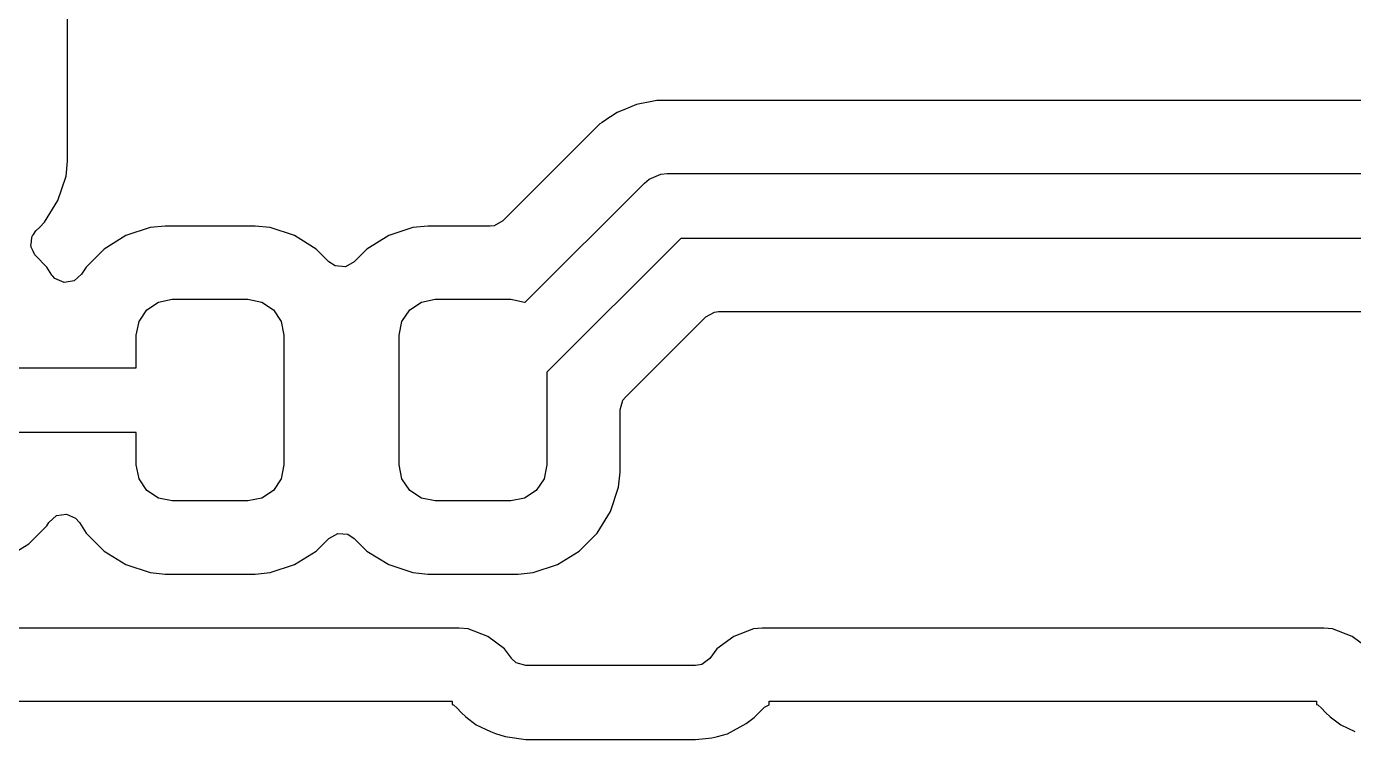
# Model space of a CAD drawing. Extents: x 0.23 to 2.97, y 0.23 to 2.17.
# Drawn here: x 0.9679 to 1.3305, y 0.4272 to 0.6222 of the extents above; entities that cross this region are included whole.
import ezdxf

# ---------------------------------------------------------------- set-up
doc = ezdxf.new("R2010")
doc.units = 0
doc.header["$MEASUREMENT"] = 0
doc.layers.add('BLACK', color=7, linetype='CONTINUOUS')

msp = doc.modelspace()

# ---------------------------------------------------------------- linework, layer by layer
at = {"layer": 'BLACK', "linetype": 'CONTINUOUS'}
for p, q in [((0.97911, 0.58531), (0.97911, 0.62669)), ((1.12932, 0.59867), (1.1275, 0.59745)), ((1.13086, 0.5993), (1.12932, 0.59867)), ((1.13111, 0.59941), (1.13086, 0.5993)), ((1.13458, 0.60084), (1.13111, 0.59941)), ((1.13923, 0.60177), (1.13458, 0.60084)), ((1.13458, 0.60084), (1.13458, 0.60084)), ((1.14016, 0.60195), (1.13923, 0.60177)), ((1.13923, 0.60177), (1.13923, 0.60177)), ((1.40073, 0.60195), (1.14016, 0.60195)), ((1.12459, 0.59551), (1.09809, 0.56901)), ((1.12519, 0.5959), (1.12459, 0.59551)), ((1.12459, 0.59551), (1.12459, 0.59551)), ((1.12732, 0.59733), (1.12519, 0.5959)), ((1.12519, 0.5959), (1.12519, 0.5959)), ((1.1275, 0.59745), (1.12732, 0.59733)), ((1.12732, 0.59733), (1.12732, 0.59733)), ((0.97869, 0.58122), (0.97911, 0.58531)), ((0.97649, 0.57459), (0.97869, 0.58122)), ((1.13674, 0.57934), (1.13808, 0.58044)), ((1.13808, 0.58044), (1.14127, 0.58176)), ((1.13808, 0.58044), (1.13808, 0.58044)), ((1.14127, 0.58176), (1.143, 0.58193)), ((1.143, 0.58193), (1.50244, 0.58193)), ((1.10413, 0.54674), (1.13674, 0.57934)), ((0.97283, 0.56865), (0.97649, 0.57459)), ((0.9698, 0.56526), (0.97046, 0.56628)), ((0.97046, 0.56628), (0.9715, 0.56732)), ((0.9715, 0.56732), (0.97283, 0.56865)), ((1.00166, 0.56716), (0.99503, 0.56497)), ((1.00575, 0.56758), (1.00166, 0.56716)), ((1.0304, 0.56758), (1.00575, 0.56758)), ((1.00575, 0.56758), (1.00575, 0.56758)), ((1.03449, 0.56716), (1.0304, 0.56758)), ((1.04112, 0.56497), (1.03449, 0.56716)), ((1.07351, 0.56716), (1.06688, 0.56497)), ((1.0776, 0.56758), (1.07351, 0.56716)), ((1.09464, 0.56758), (1.0776, 0.56758)), ((1.0776, 0.56758), (1.0776, 0.56758)), ((1.09568, 0.56769), (1.09464, 0.56758)), ((1.09809, 0.56901), (1.09568, 0.56769)), ((0.96906, 0.56221), (0.96925, 0.56336)), ((0.96915, 0.56201), (0.96906, 0.56221)), ((0.96925, 0.56336), (0.96933, 0.56453)), ((0.96933, 0.56453), (0.96947, 0.56475)), ((0.96947, 0.56475), (0.9695, 0.56492)), ((0.9695, 0.56492), (0.9698, 0.56526)), ((0.99503, 0.56497), (0.98909, 0.5613)), ((0.99503, 0.56497), (0.99503, 0.56497)), ((1.04285, 0.5639), (1.04112, 0.56497)), ((1.04112, 0.56497), (1.04112, 0.56497)), ((1.04706, 0.5613), (1.04285, 0.5639)), ((1.06688, 0.56497), (1.06094, 0.5613)), ((1.06688, 0.56497), (1.06688, 0.56497)), ((1.14667, 0.56422), (1.1101, 0.52765)), ((1.50244, 0.56422), (1.14667, 0.56422)), ((0.96914, 0.56179), (0.96915, 0.56201)), ((0.9697, 0.56076), (0.96914, 0.56179)), ((0.97017, 0.55969), (0.9697, 0.56076)), ((0.97031, 0.55952), (0.97017, 0.55969)), ((0.97345, 0.55638), (0.97031, 0.55952)), ((0.98909, 0.5613), (0.98416, 0.55636)), ((1.05055, 0.55781), (1.04706, 0.5613)), ((1.04706, 0.5613), (1.04706, 0.5613)), ((1.06094, 0.5613), (1.05745, 0.55781)), ((0.97484, 0.55413), (0.97345, 0.55638)), ((0.98416, 0.55636), (0.98296, 0.55443)), ((1.05229, 0.55669), (1.05055, 0.55781)), ((1.05504, 0.55649), (1.05229, 0.55669)), ((1.05745, 0.55781), (1.05504, 0.55649)), ((0.97507, 0.55385), (0.97484, 0.55413)), ((0.97568, 0.55324), (0.97507, 0.55385)), ((0.9782, 0.55215), (0.97568, 0.55324)), ((0.98092, 0.55259), (0.9782, 0.55215)), ((0.98296, 0.55443), (0.98092, 0.55259)), ((0.99865, 0.54148), (1.00078, 0.54468)), ((1.00078, 0.54468), (1.00397, 0.54681)), ((1.00397, 0.54681), (1.00774, 0.54756)), ((1.00774, 0.54756), (1.02841, 0.54756)), ((1.02841, 0.54756), (1.03218, 0.54681)), ((1.03218, 0.54681), (1.03537, 0.54468)), ((1.03537, 0.54468), (1.0375, 0.54148)), ((1.0705, 0.54148), (1.07263, 0.54468)), ((1.07263, 0.54468), (1.07582, 0.54681)), ((1.07582, 0.54681), (1.07959, 0.54756)), ((1.07959, 0.54756), (1.10026, 0.54756)), ((1.10026, 0.54756), (1.10403, 0.54681)), ((1.10403, 0.54681), (1.10413, 0.54674)), ((1.15353, 0.54277), (1.15595, 0.54409)), ((1.15595, 0.54409), (1.15698, 0.5442)), ((1.15698, 0.5442), (1.48657, 0.5442)), ((0.9979, 0.53772), (0.99865, 0.54148)), ((1.0375, 0.54148), (1.03825, 0.53772)), ((1.06975, 0.53772), (1.0705, 0.54148)), ((1.13155, 0.52079), (1.15353, 0.54277)), ((0.9979, 0.52886), (0.9979, 0.53772)), ((1.03825, 0.53772), (1.03825, 0.50228)), ((1.06975, 0.50228), (1.06975, 0.53772)), ((0.95971, 0.52886), (0.9979, 0.52886)), ((1.1101, 0.52765), (1.1101, 0.50228)), ((1.13012, 0.51734), (1.1309, 0.51997)), ((1.1309, 0.51997), (1.13155, 0.52079)), ((1.13012, 0.50029), (1.13012, 0.51734)), ((0.9979, 0.51114), (0.95971, 0.51114)), ((0.9979, 0.50228), (0.9979, 0.51114)), ((0.99865, 0.49852), (0.9979, 0.50228)), ((1.03825, 0.50228), (1.0375, 0.49852)), ((1.0705, 0.49852), (1.06975, 0.50228)), ((1.1101, 0.50228), (1.10935, 0.49852)), ((1.00078, 0.49532), (0.99865, 0.49852)), ((1.0375, 0.49852), (1.03537, 0.49532)), ((1.07263, 0.49532), (1.0705, 0.49852)), ((1.10935, 0.49852), (1.10722, 0.49532)), ((1.1297, 0.4962), (1.13012, 0.50029)), ((1.00397, 0.49319), (1.00078, 0.49532)), ((1.00774, 0.49244), (1.00397, 0.49319)), ((1.03218, 0.49319), (1.02841, 0.49244)), ((1.03537, 0.49532), (1.03218, 0.49319)), ((1.07582, 0.49319), (1.07263, 0.49532)), ((1.07959, 0.49244), (1.07582, 0.49319)), ((1.10403, 0.49319), (1.10026, 0.49244)), ((1.10722, 0.49532), (1.10403, 0.49319)), ((1.12751, 0.48958), (1.1297, 0.4962)), ((1.02841, 0.49244), (1.00774, 0.49244)), ((1.10026, 0.49244), (1.07959, 0.49244)), ((1.12384, 0.48364), (1.12751, 0.48958)), ((0.97345, 0.48562), (0.97404, 0.48657)), ((0.97404, 0.48657), (0.97608, 0.48841)), ((0.97608, 0.48841), (0.9788, 0.48885)), ((0.9788, 0.48885), (0.98132, 0.48776)), ((0.98132, 0.48776), (0.98235, 0.48657)), ((0.98235, 0.48657), (0.98416, 0.48364)), ((0.96851, 0.48068), (0.97345, 0.48562)), ((0.98416, 0.48364), (0.98416, 0.48364)), ((0.98416, 0.48364), (0.98909, 0.4787)), ((1.05055, 0.48219), (1.05296, 0.48351)), ((1.05296, 0.48351), (1.05571, 0.48331)), ((1.05571, 0.48331), (1.05745, 0.48219)), ((1.11891, 0.4787), (1.12384, 0.48364)), ((0.96257, 0.47702), (0.96851, 0.48068)), ((0.98909, 0.4787), (0.99503, 0.47503)), ((1.04112, 0.47503), (1.04706, 0.4787)), ((1.04706, 0.4787), (1.05055, 0.48219)), ((1.05745, 0.48219), (1.06094, 0.4787)), ((1.06094, 0.4787), (1.06688, 0.47503)), ((1.11297, 0.47503), (1.11891, 0.4787)), ((0.99503, 0.47503), (1.00166, 0.47284)), ((1.00166, 0.47284), (1.00575, 0.47242)), ((1.00575, 0.47242), (1.0304, 0.47242)), ((1.0304, 0.47242), (1.03449, 0.47284)), ((1.03449, 0.47284), (1.04112, 0.47503)), ((1.06688, 0.47503), (1.07351, 0.47284)), ((1.07351, 0.47284), (1.0776, 0.47242)), ((1.0776, 0.47242), (1.10225, 0.47242)), ((1.10225, 0.47242), (1.10634, 0.47284)), ((1.10634, 0.47284), (1.11297, 0.47503)), ((1.08617, 0.45767), (0.93273, 0.45767)), ((1.08855, 0.45742), (1.08617, 0.45767)), ((1.08617, 0.45767), (1.08617, 0.45767)), ((1.09395, 0.45541), (1.08855, 0.45742)), ((1.16657, 0.45742), (1.16117, 0.45541)), ((1.16895, 0.45767), (1.16657, 0.45742)), ((1.16657, 0.45742), (1.16657, 0.45742)), ((1.32239, 0.45767), (1.16895, 0.45767)), ((1.16895, 0.45767), (1.16895, 0.45767)), ((1.32477, 0.45742), (1.32239, 0.45767)), ((1.32239, 0.45767), (1.32239, 0.45767)), ((1.33017, 0.45541), (1.32477, 0.45742)), ((1.09855, 0.45196), (1.09395, 0.45541)), ((1.16117, 0.45541), (1.15656, 0.45196)), ((1.33477, 0.45196), (1.33017, 0.45541)), ((1.10047, 0.4494), (1.09855, 0.45196)), ((1.15656, 0.45196), (1.15464, 0.44938)), ((1.10048, 0.44938), (1.10047, 0.4494)), ((1.10175, 0.4482), (1.10048, 0.44938)), ((1.10439, 0.44743), (1.10175, 0.4482)), ((1.15073, 0.44743), (1.10439, 0.44743)), ((1.15244, 0.44773), (1.15073, 0.44743)), ((1.15464, 0.44938), (1.15244, 0.44773)), ((0.93465, 0.43765), (1.08425, 0.43765)), ((1.08425, 0.43765), (1.08425, 0.43677)), ((1.08425, 0.43677), (1.08459, 0.43667)), ((1.08459, 0.43667), (1.0856, 0.43581)), ((1.0856, 0.43581), (1.0867, 0.43458)), ((1.16675, 0.4332), (1.16958, 0.43603)), ((1.16958, 0.43603), (1.16961, 0.43605)), ((1.16961, 0.43605), (1.17082, 0.43669)), ((1.17082, 0.43669), (1.17087, 0.43672)), ((1.17087, 0.43672), (1.17087, 0.43765)), ((1.17087, 0.43765), (1.32047, 0.43765)), ((1.32047, 0.43765), (1.32047, 0.43677)), ((1.32047, 0.43677), (1.32082, 0.43667)), ((1.32082, 0.43667), (1.32182, 0.43581)), ((1.32182, 0.43581), (1.32293, 0.43458)), ((1.0867, 0.43458), (1.08797, 0.4334)), ((1.08797, 0.4334), (1.09082, 0.43119)), ((1.1595, 0.42879), (1.16455, 0.43155)), ((1.16455, 0.43155), (1.16675, 0.4332)), ((1.16675, 0.4332), (1.16675, 0.4332)), ((1.32293, 0.43458), (1.32419, 0.4334)), ((1.32419, 0.4334), (1.32704, 0.43119)), ((1.09082, 0.43119), (1.09472, 0.42941)), ((1.09472, 0.42941), (1.09605, 0.4288)), ((1.09605, 0.4288), (1.09605, 0.4288)), ((1.09605, 0.4288), (1.09605, 0.4288)), ((1.09605, 0.4288), (1.09869, 0.42803)), ((1.09869, 0.42803), (1.09869, 0.42803)), ((1.09869, 0.42803), (1.10439, 0.42721)), ((1.15603, 0.42784), (1.15672, 0.42803)), ((1.15672, 0.42803), (1.1595, 0.42879)), ((1.32704, 0.43119), (1.33094, 0.42941)), ((1.10439, 0.42721), (1.10439, 0.42721)), ((1.10439, 0.42721), (1.15073, 0.42721)), ((1.15073, 0.42721), (1.15432, 0.42753)), ((1.15073, 0.42721), (1.15073, 0.42721)), ((1.15432, 0.42753), (1.15517, 0.42768)), ((1.15517, 0.42768), (1.15603, 0.42784))]:
    msp.add_line(p, q, dxfattribs=at)

doc.saveas('drawing.dxf')
